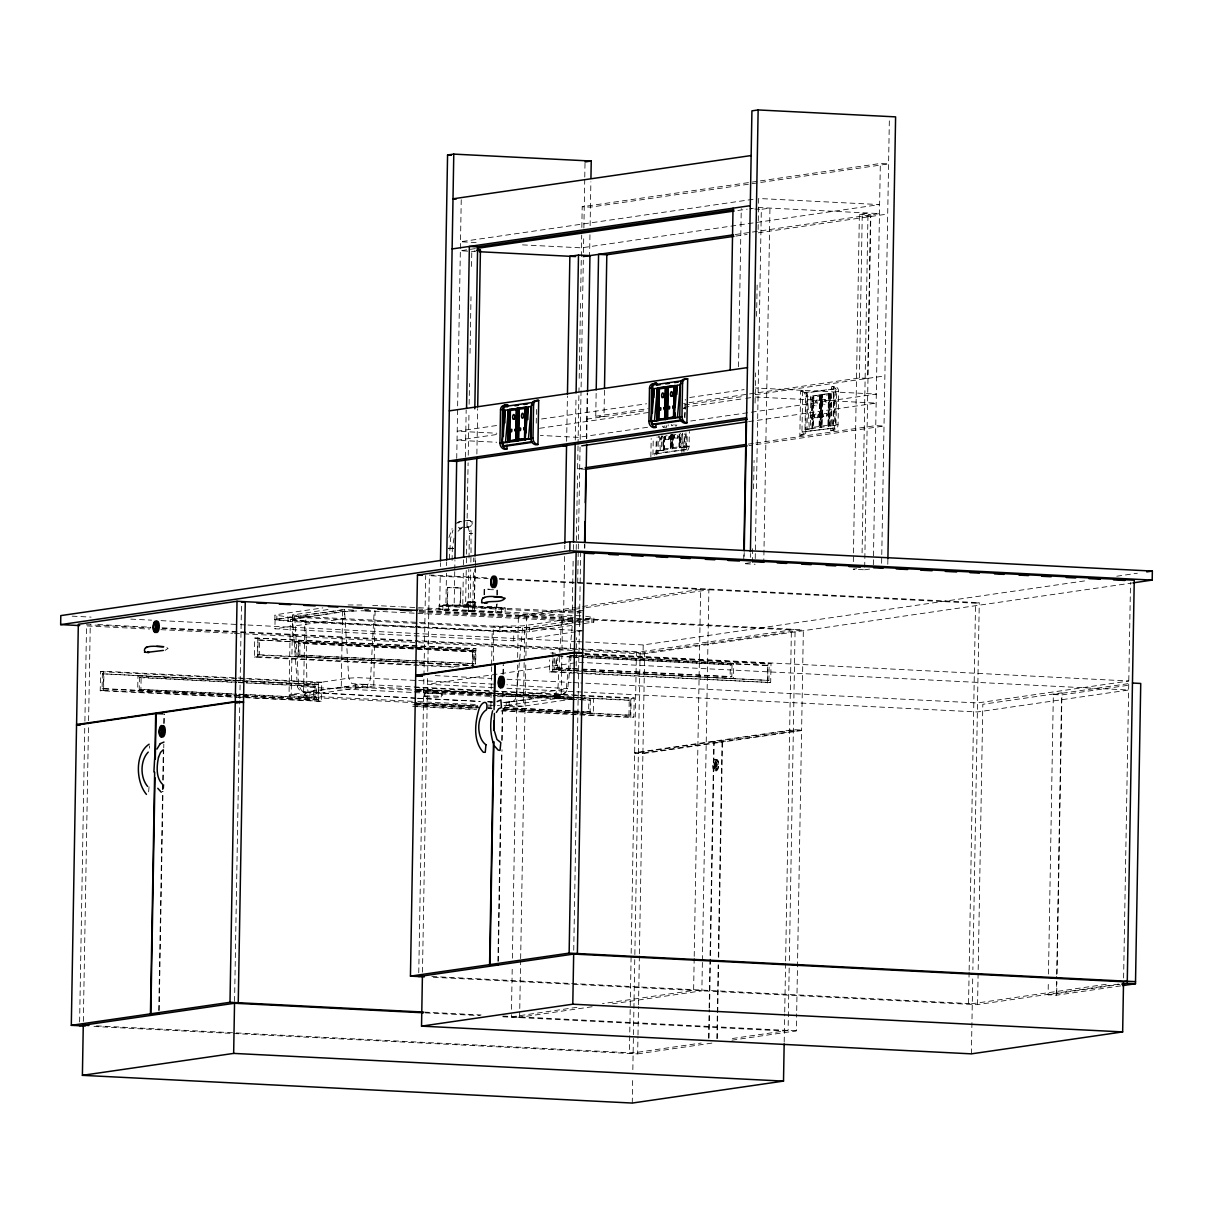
<?xml version="1.0" encoding="UTF-8"?>
<svg xmlns="http://www.w3.org/2000/svg" width="1213" height="1213" viewBox="0 0 1213 1213"><rect width="100%" height="100%" fill="white"/><g stroke="black" fill="none" stroke-linecap="round" stroke-linejoin="round"><path stroke-width="0.75" stroke-dasharray="5 3.75" d="M79.618 1021.968L84.834 723.069M84.895 721.189L86.548 624.71L150.791 627.94M83.333 1021.422L88.549 722.539M88.594 720.643L90.278 624.164M246.557 678.446L321.763 682.222L321.43 701.281L100.224 690.743L100.558 671.684L103.651 671.244L244.677 678.34M102.362 673.806L316.79 684.602L316.517 699.613L102.104 688.802L102.362 673.806L318.337 684.375L318.064 699.385L314.864 699.856L137.691 690.925L137.948 675.914L141.163 675.459L140.89 690.455L137.691 690.925M100.224 690.743L103.317 690.288L103.651 671.244M102.104 688.802L103.651 688.59L103.909 673.579M236.611 694.291L139.207 689.378L139.404 677.612L141.057 677.37L236.596 682.191M158.767 1010.49L162.587 791.422M162.618 789.527L162.754 781.976M162.785 780.08L163.315 749.877M163.77 723.433L163.937 713.987M159.176 1010.429L162.997 791.361M163.027 789.466L163.164 781.915M163.194 780.02L163.725 749.816M163.755 747.921L163.816 744.145M164.18 723.373L164.346 713.926M234.564 1001.377L239.81 700.583M239.84 698.703L241.493 604.119M453.707 667.165L254.396 657.128L254.73 638.068L475.951 648.621L475.678 664.208M254.396 657.128L257.505 656.673L257.838 637.629M475.481 663.435L475.708 650.304L472.509 650.774L472.251 665.77L257.838 654.975L258.096 639.964L474.056 650.547L473.798 665.558L419.258 662.798M257.838 654.975L259.385 654.747L259.643 639.736M585.682 616.204L593.885 617.629L593.809 622.087L529.384 631.746L516.92 632.382L288.012 621.374L274.866 619.6L274.942 615.143L276.898 614.551L322.825 607.895M575.963 631.776L513.645 640.813L274.926 628.789L275.078 619.767L344.719 609.654L354.105 610.139M274.866 619.6L276.822 619.009L276.898 614.551M288.012 621.374L288.088 616.917L274.942 615.143M477.634 705.86L303.493 697.081L289.028 695.14L290.362 619.373L342.582 611.458L354.924 610.791M328.01 609.533L292.667 614.961L291.196 694.488L289.028 695.14M415.983 698.142L304.766 692.183L305.509 691.865L304.706 695.519L305.509 691.865L301.794 690.879L298.701 685.406L294.638 614.369M298.14 655.081L298.337 643.315L299.99 643.072L474.207 651.851L473.995 663.617L298.14 655.081L473.995 663.617M298.534 641.374L295.335 641.844L295.077 656.84L298.277 656.385L298.534 641.374L417.287 647.363M299.793 654.838L299.99 643.072M413.618 626.621L304.827 621.314L303.493 697.081L309.922 696.156L415.923 701.493M415.604 698.203L308.314 692.244L306.965 687.149L305.812 616.735L292.667 614.961M501.045 710.939L630.79 717.474L633.883 717.019L634.217 697.975L362.823 684.344L303.857 692.168L309.982 692.805L309.922 696.156L306.343 695.868L306.404 692.532L304.766 692.183M245.981 694.761L313.409 698.157L313.621 686.391L315.274 686.149L245.966 682.661M314.864 699.856L315.137 684.845L318.337 684.375M318.337 701.736L318.67 682.676L321.763 682.222M344.719 609.654L344.553 618.675L274.926 628.789M305.449 695.201L291.196 694.488L341.247 687.225L355.515 687.938L355.576 684.602L358.502 684.39L358.442 687.726L304.706 695.519L309.922 696.156M355.515 687.938L362.763 687.68L362.823 684.344L351.846 683.616L348.753 678.143L344.613 611.564L342.582 611.458L341.247 687.225L364.416 686.573L411.616 688.787M490.355 694.018L367.327 687.816L367.387 684.481L369.086 683.435L370.617 677.915L374.165 611.261L375.09 611.125L373.756 686.892L358.442 687.726M418.758 972.781L423.913 677.658M423.944 675.777L425.687 575.508M424.11 696.52C421.336 686.573 456.149 695.519 436.18 697.278C406.522 696.171 435.285 695.17 441.896 696.702M424.868 696.201L424.914 692.85M422.473 972.235L427.704 673.336M427.734 671.441L429.417 574.977L487.99 577.919M439.015 609.381L439.091 604.923L448.431 604.726L503.759 607.577L505.199 608.016L505.124 612.474L439.091 609.593L448.34 609.184L448.431 604.726M573.385 612.914L439.697 606.182L440.258 574.098M440.38 566.547L440.455 562.771M441.153 697.02L441.957 693.351M442.836 609.987L442.912 605.53L439.091 604.923M439.697 606.182L445.899 605.287L446.46 573.188M446.596 565.637L446.657 561.862M449.765 605.863L447.112 605.439L447.43 587.608L460.834 587.82L460.515 605.651L452.494 606M447.112 605.439L448.022 587.41M449.386 559.132L450.539 538.693L452.98 530.051M452.1 560.482L452.313 548.215L454.39 536.101M454.739 571.717L454.147 605.696L462.775 604.438L474.238 605.029L474.859 569.155M454.784 569.822L454.936 560.391M456.725 458.438L461.243 199.235M459.924 605.848L460.834 587.82M462.775 604.438L463.336 572.354M463.472 564.803L463.563 559.132M465.352 457.195L466.171 409.994M466.232 570.398L465.61 606.273L474.238 605.029M466.368 562.847L466.793 538.314M466.99 526.988L468.112 462.79M468.248 455.239L469.006 411.829M469.128 404.278L469.492 383.505M470.022 353.301L471.008 296.654M471.539 266.451L471.796 251.349L475.253 250.848M468.764 606.788C464.822 607.122 466.671 599.343 470.705 601.86M466.99 606.5L467.46 601.906M468.036 610.973L474.723 611.079L468.036 610.973L468.825 569.367M469.022 558.041L469.355 531.476L467.672 526.154L468.415 527.049L467.172 526.578A3.351 3.048 81.7 0 0 471.614 523.789A3.351 3.048 81.7 0 0 467.278 520.559M468.324 610.867L468.476 601.951L469.386 601.891M475.42 567.684L474.056 611.216L470.007 611.231L470.72 569.67M470.856 562.119L470.993 554.568M471.023 552.673L471.023 530.233L468.491 526.988L463.669 527.685M474.662 611.125L472.752 610.821L473.479 569.276M473.616 561.725L473.676 557.95M472.509 668.12L472.843 649.061L475.951 648.621M474.996 561.604L475.056 557.828M476.876 453.996L477.664 408.675M474.435 611.17L474.889 602.164L472.206 601.875M475.451 565.804L475.587 558.253M475.526 606.773C474.495 595.386 479.09 608.865 473.616 606.788M483.987 594.81L484.093 589.457L489.127 589.063M484.578 594.597L484.684 589.26M490.886 706.527L491.568 666.756M491.614 664.86L492.205 630.76L522.667 630.32L573.522 622.83M493.691 660.873L493.206 626.181L522.758 625.863L572.809 618.6L570.14 649.577M495.783 612.656L495.874 608.198L442.912 605.53M489.157 607.849L496.587 607.698L496.648 604.135M496.799 595.219L496.905 589.867L484.093 589.457M496.587 607.698L497.239 603.922M497.391 595.022L497.239 589.761M499.832 632.049L499.908 627.591L288.088 616.917M501.378 607.395L501.303 611.852L505.124 612.474M497.906 961.287L501.56 751.666M501.757 740.324L502.288 710.121M502.516 696.899L502.652 689.348M502.91 674.231L503.077 664.785M498.316 961.227L502 749.71M502.167 740.279L502.698 710.06M502.925 696.838L503.061 689.287M503.319 674.17L503.486 664.724M504.032 705.708L506.2 705.678L506.261 702.342L559.997 694.549L554.781 693.927L554.72 697.263L559.936 697.884L559.193 698.203L504.153 705.723M506.2 705.678L509.126 705.466L509.187 702.13L560.072 694.913L565.516 692.972L567.729 688.681L571.187 655.445M513.645 640.813L513.812 631.791L576.114 622.754M592.156 1006.745L519.619 1017.267L511.37 1016.858L511.477 1011.172M511.507 1009.292L512.265 965.775M512.402 958.209L517.511 664.997M517.648 657.431L518.376 615.81L576.023 607.44M504.199 702.388L512.932 701.508L515.176 699.416L516.207 696.368L522.758 625.863M524.152 662.632L523.394 706.193L504.957 706.876M524.183 660.736L524.713 630.426L522.667 630.32M519.619 1017.267L520.604 960.514M520.65 958.619L525.79 663.526M525.926 655.945L526.624 616.219L584.272 607.865M529.384 631.746L529.459 627.288L593.885 617.629M536.237 423.155L536.54 406.234M584.878 654.11L771.013 663.481L770.68 682.54L549.474 671.987L549.686 659.872M549.474 671.987L552.582 671.547L552.916 652.488L549.807 652.943L555.448 653.231M569.761 655.369L769.133 665.421L768.875 680.417L552.916 669.834L553.098 658.583M554.659 658.356L554.462 669.621L571.384 670.471M570.959 668.818L555.963 668.075L556.145 657.992M552.916 669.834L556.115 669.379L556.373 654.368M555.963 668.075L557.616 667.832L557.798 657.749M558.359 694.2L559.997 694.549L559.936 697.884L558.298 697.536L558.359 694.2L554.781 693.927L560.891 694.549L560.072 694.913L564.181 693.912L561.528 694.579M571.657 698.84L559.193 698.203L559.997 694.549M417.772 609.002L561.619 616.249L559.709 655.354M572.809 621.45L562.468 620.571L561.149 696.338L554.72 697.263L497.937 694.397M564.621 556.464L563.666 611.216L572.293 609.957L583.741 610.548M564.758 548.913L564.818 545.137M566.638 441.305L567.426 395.999M572.293 609.957L573.143 560.876M573.34 549.55L573.446 543.894M575.265 440.061L576.023 396.636M576.205 549.489L577.494 475.86M585.864 469.295L577.615 468.87L578.025 445.656M578.04 444.352L579.026 387.781M579.192 378.35L580.542 301.036M580.709 291.605L581.694 235.034M581.831 227.483L582.195 206.741L758.459 181.162M576.175 666.073L576.66 637.674M577.691 582.907L578.252 550.808M578.283 548.928L578.404 541.377M578.449 539.482L580.163 441.32M580.193 439.44L583.317 260.098M583.453 252.547L583.741 235.565M583.878 228.014L584.742 178.933M584.772 177.037L585.03 161.936M573.734 950.279L580.678 553.022M584.484 548.018L584.56 544.243M586.395 438.53L587.198 392.8M589.563 257.292L589.958 234.655M590.109 225.724L590.883 181.798M584.833 548.246L584.909 544.47M586.743 438.742L587.532 393.437M504.335 707.786L588.623 712.031L588.836 700.265L590.488 700.022L493.069 695.11M590.079 713.729L590.337 698.718L593.536 698.248L593.278 713.259L580.648 713.244M591.838 622.678L591.914 618.221M604.453 390.298L603.998 416.65L595.75 416.241L596.174 391.769M628.971 715.367L629.229 700.356L630.79 700.128L630.517 715.139L628.971 715.367L502.955 709.014M630.79 717.474L631.124 698.43L634.217 697.975M632.261 1103.057L632.716 1077.053M632.837 1069.639L634.808 956.451M634.854 954.555L640.13 651.881L415.271 640.555M585.606 651.078L643.042 653.959L643.208 644.937L1084.968 580.845M93.962 1026.471L637.659 1053.885L637.962 1036.888M637.993 1034.992L638.478 1006.669M638.523 1004.773L639.372 955.677M639.403 953.782L642.905 753.591L722.038 742.113L718.278 957.406M642.905 753.091L644.664 652.837L803.355 629.805L801.611 730.074L642.905 753.091L634.657 752.682L793.363 729.65L801.611 730.074M650.865 456.907L651.184 438.515M652.958 454.769L653.246 438.227M654.489 455.133A6.095 5.549 81.7 0 0 656.006 451.1L656.233 438.151M685.967 432.783L685.679 449.583L652.988 453.601L656.749 453.783L657.037 436.983M656.551 454.83A6.095 5.549 81.7 0 0 658.083 450.811L658.341 436.013M656.006 451.1L661.297 450.341L661.555 435.861M664.087 437.484L663.86 450.159L662.95 450.114L663.162 437.438M664.542 436.483L664.315 449.007L663.405 448.962L663.617 436.437M670.183 435.528C676.126 432.435 675.474 442.305 669.955 438.53C668.97 429.902 671.941 445.414 670.152 447.991L671.062 448.037L671.289 435.497M670.834 434.512L670.577 449.007L671.502 449.053L671.744 434.557M672.927 434.39L672.669 448.871L671.744 448.825L672.002 434.345M673.351 435.209L673.124 447.733L672.214 447.688L672.427 435.164M679.174 434.178L678.962 446.702L679.871 446.763L680.099 434.224M679.341 447.733L679.598 433.253L679.386 447.718L680.296 447.764L680.554 433.284M685.891 434.406L686.558 447.127L680.978 447.491L681.236 433.011M681.858 452.404L682.176 434.027M683.92 452.1L684.253 433.723M684.541 417.181L685.375 408.023L683.313 408.326M680.978 447.491L684.268 447.021L684.481 434.345M684.936 417.697L685.269 399.32M685.921 450.068A6.095 5.549 81.7 0 0 687.013 446.611L687.225 433.663M687.559 450.326A6.095 5.549 81.7 0 0 689.075 446.308L689.333 431.51M694.185 958.255L693.624 990.415L602.497 1003.636M694.215 956.36L700.629 589.366L577.888 607.182M702.372 962.455L701.872 990.824L612.61 1003.773M702.403 960.56L708.877 589.776L586.137 607.592M708.619 1038.207L709.12 1009.868M709.15 1007.988L713.79 741.704L722.463 742.053L801.596 730.575L796.683 1011.96M709.029 1038.146L709.529 1009.807M709.56 1007.927L714.214 741.643L793.347 730.15L801.596 730.575M715.079 768.936L715.2 761.779L716.474 761.703L716.337 768.875L715.079 768.936L716.337 768.875M716.868 1038.616L718.157 964.957M717.277 1038.555L718.566 964.911M718.703 957.345L722.463 742.053M582.195 669.394L730.181 676.854L731.833 676.611L732.03 664.845L582.179 657.294M738.505 366.751L741.264 208.606M733.547 663.299L730.347 663.769L730.09 678.764L733.289 678.31L733.547 663.299L573.34 655.217M743.736 559.906L743.842 554.25M744.145 556.358L744.221 552.582M750.331 557.343L750.392 553.568M752.303 562.438L752.56 547.336M753.591 488.809L754.077 460.485M755.077 403.065L755.608 372.876M756.594 316.29L757.155 284.236M758.11 229.53L758.656 198.492L879.622 204.588L581.467 247.846L519.103 244.708M755.229 558.602L761.324 209.349L769.952 208.09L763.796 561.134M767.329 680.645L767.586 665.634L769.133 665.421M767.586 682.98L767.92 663.936L771.013 663.481M784.189 1042.119L784.69 1013.947M784.72 1012.067L785.584 962.879M785.615 960.984L791.392 629.926L577.873 619.176M789.193 968.004L788.101 1030.444L730.241 1038.828M789.329 960.56L795.106 629.395L636.416 652.427L629.411 1053.46L701.19 1043.044M802.597 434.906L799.852 435.285L800.625 391.177L803.37 390.904A4.776 4.352 81.7 0 1 807.646 395.893L807.009 429.205L812.574 428.841L810.86 396.151L807.57 396.621L809.298 429.326M802.688 390.874L801.914 434.982A6.095 5.549 81.7 0 0 807.054 429.19M799.852 435.285A6.095 5.549 81.7 0 0 804.992 429.493L805.584 396.196A4.776 4.352 81.7 0 0 801.308 391.208L800.625 391.177M805.735 432.162L806.418 392.951L835.348 388.767L834.665 427.977L801.975 431.98L834.665 427.977M731.939 1040.193L796.35 1030.853L796.653 1013.856M804.992 429.493L810.284 428.735L810.86 396.151M811.922 428.492L812.498 395.908L821.049 394.847L820.473 427.431L811.922 428.492L812.846 428.538L813.407 395.954L821.049 394.847M812.392 427.355L812.922 396.924L820.579 395.984L820.049 426.415L812.392 427.355L813.301 427.401L813.832 396.969L812.922 396.924M820.124 394.801L819.563 427.385L820.473 427.431M820.731 427.219L821.307 394.634L828.934 393.528L829.859 393.573L829.283 426.157L820.731 427.219L821.656 427.264L822.217 394.68L829.859 393.573M821.201 426.066L821.732 395.635L829.389 394.71L828.858 425.141L821.201 426.066L822.111 426.112L822.641 395.681L821.732 395.635M828.327 426.112L828.904 393.528M828.934 393.528L828.373 426.112L829.283 426.157M829.965 425.869L830.541 393.285L833.816 392.815L835.545 425.505L829.965 425.869L835.545 425.505M833.589 430.403L830.844 430.782L831.618 386.674L834.362 386.401A4.776 4.352 81.7 0 1 838.638 391.39L838.062 424.686A6.095 5.549 81.7 0 1 832.906 430.494L833.68 386.371M833.255 425.399L833.816 392.815M830.844 430.782A6.095 5.549 81.7 0 0 835.984 424.99L836.576 391.693A4.776 4.352 81.7 0 0 832.3 386.704L831.618 386.674M853.315 561.649L859.38 214.292L868.008 213.033L862.079 552.855M859.38 377.986L862.216 216.111L870.464 216.536L867.629 378.395L859.38 377.986L683.632 403.489M856.636 568.7L853.194 569.215L864.642 569.792L864.808 560.345M864.839 558.465L870.843 214.868L859.38 214.292M873.33 564.758L880.335 163.482L888.583 163.891L590.443 207.15L582.195 206.741M881.624 563.287L889.387 117.782M887.795 564.272L887.901 558.602M969.111 972.113L968.55 1004.258L1108.591 983.94M969.142 970.218L975.555 603.225L979.27 602.679L972.871 969.672M971.401 1053.854L972.735 977.238M977.572 1004.561L982.818 704.283L1061.951 692.79L1057.039 974.191M1120.767 985.881L1056.356 995.221L1048.108 994.812L1048.335 981.59M1048.472 974.039L1053.339 694.533L1128.803 683.586M1056.356 995.221L1056.675 976.344M1056.72 974.448L1061.587 694.943L1129.697 685.057M1056.72 993.068L1056.917 981.742M1123.602 977.996L1130.501 582.634M149.032 786.858L148.562 792.923M163.907 784.69L163.664 788.389M559.602 657.173L557.995 687.362L557.51 690.515L555.145 693.866M569.397 657.112L566.274 689.105L565.228 692.153L562.984 694.245M448.962 537.48L452.131 528.565M664.785 436.725C663.541 438.409 665.452 441.775 665.634 438.227C662.419 431.737 656.491 442.578 664.906 440.001M673.715 435.194L673.715 438.727M458.074 531.249L461.789 527.882M676.217 426.066L676.475 425.778A2.517 1.031 -87.1 0 0 676.869 424.808M665.133 436.998L665.179 439.227L665.664 436.604M814.12 415.377C814.044 421.002 814.878 410.616 813.423 417.53C820.488 413.36 799.958 416.074 813.893 418.394M817.971 414.801C816.091 422.761 822.475 411.192 814.211 414.603M822.854 413.406L822.702 417.105L823.02 413.33L826.948 413.542L827.357 414.543L826.735 416.529L822.96 416.332L822.763 414.133L822.96 416.332M457.862 523.152L460.576 521.469M459.105 528.989L460.455 528.14M455.967 523.425L459.242 521.726M662.51 426.157A2.517 1.031 -87.1 0 0 662.874 427.021L663.905 426.87A2.517 1.031 -87.1 0 0 664.299 425.899M668.985 436.407C667.18 444.519 673.442 432.738 665.224 436.225M665.179 439.227L668.939 439.424M677.794 435.133C676.111 443.382 682.055 431.237 674.034 434.951M673.943 435.725L673.988 437.954L674.337 435.103M812.361 405.658L812.892 405.248A2.517 1.031 -87.1 0 0 813.226 401.427A2.517 1.031 -87.1 0 0 811.649 401.655A2.517 1.031 -87.1 0 0 811.861 405.4L816.652 405.445A2.517 1.031 -87.1 0 0 816.986 401.624A2.517 1.031 -87.1 0 0 815.409 401.852A2.517 1.031 -87.1 0 0 815.621 405.597L816.137 405.855M821.171 404.384L821.701 403.974A2.517 1.031 -87.1 0 0 822.035 400.154A2.517 1.031 -87.1 0 0 820.458 400.381A2.517 1.031 -87.1 0 0 820.67 404.126L825.462 404.156A2.517 1.031 -87.1 0 0 825.795 400.335A2.517 1.031 -87.1 0 0 824.218 400.578A2.517 1.031 -87.1 0 0 824.431 404.308L824.931 404.581M814.166 417.621L818.078 417.727M826.781 413.512L826.735 416.529M716.352 770.816L716.959 770.543A5.716 2.335 -87.1 0 0 718.339 761.218A5.716 2.335 -87.1 0 0 714.381 762.977A5.716 2.335 -87.1 0 0 716.352 770.816L714.851 770.74M165.089 650.365L168.091 648.379L165.15 646.772M474.51 606.727L473.479 606.409M307.632 692.714L300.324 691.107L297.503 687.286L292.591 619.418L344.613 611.564L357.077 610.927M508.399 702.282L509.596 702.1L502.03 702.448M760.324 180.889L880.335 163.482M753.03 199.311L460.5 241.751L477.513 242.615M475.344 248.604L460.349 250.773L475.466 251.531M737.868 210.501L747.238 209.152M753.318 208.272L749.877 208.772L753.137 208.924M735.063 234.564L879.47 213.609L758.504 207.514M735.836 236.065L747.056 234.443M758.277 232.805L887.719 214.034M496.572 425.536L457.195 431.237L496.89 433.238M541.574 419.001L646.59 403.762M689.712 397.5L744.1 389.616M595.75 416.241L648.106 408.645M586.743 419.152L646.999 410.419M684.39 404.99L744.221 396.302M755.441 394.68L884.884 375.894M496.42 434.557L457.043 440.274L496.739 442.26M539.542 428.295L648.303 412.511M683.935 407.341L743.933 398.637M745.813 398.364L751.438 397.546M801.308 391.208L803.37 390.904M832.3 386.704L834.362 386.401M805.584 396.196L807.646 395.893M836.576 391.693L838.638 391.39M647.545 427.279L578.161 437.347L540.361 435.437M690.682 421.017L876.317 394.073L755.35 387.978M748.648 421.608L876.165 403.11L755.183 397M663.405 448.962L671.062 448.037M672.214 447.688L679.871 446.763M662.95 450.114L671.502 449.053M671.744 448.825L680.296 447.764M687.013 446.611L689.075 446.308M835.984 424.99L838.062 424.686M658.022 450.827L663.587 450.463L662.829 435.922M656.749 453.783L685.679 449.583M577.615 468.87L583.241 468.051M748.254 444.11L753.88 443.291M755.76 443.018L875.771 425.611L884.019 426.021L748.997 445.611M463.791 520.999L468.612 520.301L471.448 521.742L472.448 524.137M276.822 619.009L344.34 609.517M750.574 562.68L743.675 563.681L755.123 564.272M505.199 608.016L495.874 608.198M576.842 611.549L580.299 611.049M864.642 569.792L871.54 568.791M577.161 613.111L580.269 612.656M562.468 620.571L561.543 620.707L573.264 621.814M577.949 622.481L583.438 621.693L363.506 610.609M139.207 689.378L236.399 693.957M577.782 631.518L583.286 630.715M474.207 651.851L298.337 643.315M1116.779 576.22L1137.369 573.233M313.409 698.157L315.062 697.915L238.264 694.048M575.023 662.844L427.507 684.253L493.646 687.589M643.042 653.959L1133.473 582.801M732.03 664.845L582.407 657.628M573.446 698.931L523.394 706.193L509.126 705.466M588.623 712.031L590.276 711.788L580.906 711.318M713.79 741.704L634.657 753.182L642.905 753.591M511.37 1016.858L580.178 1006.866M637.659 1053.885L714.957 1042.664M1118.689 984.092L976.799 1004.682L430.039 977.117M1048.108 994.812L1119.887 984.395M822.93 414.103C817.41 410.343 816.743 420.214 822.702 417.105M661.206 436.832L661.146 439.819M810.132 418.197L810.511 415.271M818.942 416.923L819.154 413.921M669.955 438.53L670.334 435.619M441.214 693.669L424.171 693.169M529.459 627.288L499.908 627.591M524.713 630.426L492.205 630.76M460.243 588.032L447.43 587.608M473.692 602.33L474.586 602.27M475.602 602.315L472.357 602.361M447.703 605.242L455.148 605.09M467.384 606.364L472.342 606.257M448.264 548.231L453.51 548.306M453.617 548.61L448.37 548.534M348.116 604.953L363.248 604.999M472.282 606.818L474.328 606.864M503.38 702.372L506.261 702.342M472.645 533.341L469.446 533.477L472.812 533.841M361.019 610.776L365.735 610.806M715.715 769.952L716.534 769.967A4.897 2.001 -87.1 0 0 718.445 765.752L718.49 764.478A4.897 2.001 -87.1 0 0 716.944 760.248L716.125 760.233A4.897 2.001 -87.1 0 0 714.214 764.433L714.169 765.721A4.897 2.001 -87.1 0 0 715.715 769.952L716.004 769.967A4.897 2.001 -87.1 0 1 714.457 765.737L714.518 764.448A4.897 2.001 -87.1 0 1 716.428 760.248M470.432 601.769L475.996 602.179M470.644 602.421L472.645 602.452M491.811 606.94L483.775 607.288L486.428 607.713M470.568 606.879L472.554 606.909M362.763 687.68L367.327 687.816M362.732 684.268L367.766 684.42M497.315 705.587L499.589 705.663M472.752 610.821L468.097 610.912L470.007 611.231M364.582 609.502L368.828 609.639M365.674 610.973L375.09 611.125M497.497 696.702L516.207 696.368L567.729 688.681L506.898 684.784M754.774 209.015L761.324 209.349M835.348 388.767L802.657 392.769L806.418 392.951M829.389 394.71L828.479 394.665L827.948 425.096L828.858 425.141M821.307 394.634L822.217 394.68M820.579 395.984L819.67 395.938L819.139 426.37L820.049 426.415M812.498 395.908L813.407 395.954M821.262 399.365L825.022 399.562M812.452 400.654L816.213 400.836M810.284 428.735L812.574 428.841M663.375 427.279L666.634 427.203A2.517 1.031 -87.1 0 1 666.21 424.459M673.988 437.954L677.749 438.136M684.268 447.021L686.558 447.127M661.297 450.341L663.587 450.463M499.331 578.495L979.27 602.679M431.358 575.796L488.051 578.646M499.392 579.223L975.555 603.225M468.84 602.33L470.871 602.345M445.899 605.287L581.482 612.11M470.796 606.803L468.112 606.515L475.921 606.636M372.694 605.378L399.168 606.712M401.063 606.803L580.739 615.855L580.663 620.313L418 612.125M419.091 610.442L803.355 629.805M518.376 615.81L526.624 616.219M419.152 611.17L575.978 619.07M305.812 616.735L581.406 630.624M292.515 618.721L294.562 618.827M415.513 626.712L493.115 630.624M275.078 619.767L513.812 631.791M72.158 616.159L91.066 617.114M130.777 619.115L151.564 620.161M161.026 620.647L238.552 624.543M240.447 624.65L246.118 624.922M247.998 625.029L575.129 641.51M577.024 641.601L643.208 644.937M97.828 624.543L150.73 627.212M162.072 627.788L413.39 640.449M162.133 628.516L413.451 641.177M415.331 641.283L644.664 652.837M87.23 625.953L149.533 629.092M160.859 629.668L232.593 633.277M234.473 633.368L242.024 633.762M243.919 633.853L572.384 650.411M584.59 653.564L1128.787 680.993L977.526 702.949L580.724 682.949M254.73 638.068L472.843 649.061M585.53 654.747L767.92 663.936M419.167 647.454L475.708 650.304M258.096 639.964L472.509 650.774M570.095 655.687L767.586 665.634M567.199 656.536L570.944 656.718M572.809 656.824L580.299 657.203M558.041 656.4L571.156 657.067M573.036 657.158L580.527 657.537M578.768 662.313L1128.621 690.015L977.36 711.97L584.332 692.153M557.616 667.832L570.732 668.484M572.612 668.59L580.102 668.954M581.967 669.06L731.833 676.611M572.824 668.924L580.314 669.303M298.277 656.385L417.029 662.359M418.91 662.465L469.795 665.027M556.115 669.379L571.187 670.137M573.082 670.228L733.289 678.31M1053.339 694.533L1061.587 694.943M259.385 654.747L417.378 662.707M573.264 670.562L768.875 680.417M257.505 656.673L417.317 664.724M419.198 664.815L460.576 666.907M552.582 671.547L571.384 672.487M573.264 672.578L770.68 682.54M435.224 675.611L491.902 678.476M507.019 679.235L571.262 682.464M573.158 682.57L578.828 682.843M493.646 684.117L357.971 677.673L348.753 678.143L297.246 685.845L306.965 687.149L494.358 696.596M506.867 688.256L574.886 691.683M576.782 691.774L582.452 692.062M100.558 671.684L318.67 682.676M354.742 684.557L355.576 684.602M414.891 687.528L491.978 691.41M493.858 691.501L570.944 695.398M572.824 695.489L578.465 695.777M580.345 695.868L631.124 698.43M419.182 689.181L571.49 697.217M418.242 689.424L630.79 700.128M414.816 689.545L491.932 693.427M493.812 693.533L570.929 697.414M572.809 697.505L578.449 697.793M580.33 697.884L629.229 700.356M137.948 675.914L315.137 684.845M416.938 689.985L490.446 693.684M497.982 694.063L579.026 698.142M580.921 698.248L590.337 698.718M238.476 682.282L244.086 682.57M416.271 691.243L491.204 695.019M139.404 677.612L236.823 682.525M238.688 682.616L244.313 682.904M246.178 682.995L313.621 686.391M414.619 691.486L491.417 695.352M493.297 695.443L588.836 700.265M417.879 698.248L480.333 701.387M487.899 701.766L495.48 702.16M417.499 698.294L479.954 701.448M487.535 701.827L495.101 702.206M417.818 701.584L478.377 704.632M487.838 705.117L495.42 705.496M416.074 703.009L477.877 706.118M504.108 707.452L579.041 711.227M238.491 694.382L244.101 694.67M414.421 703.252L478.104 706.451M487.474 706.936L491.22 707.118M103.651 688.59L318.064 699.385M416.104 704.328L478.301 707.467M487.581 707.937L491.492 708.134M502.622 708.695L630.517 715.139M414.558 704.556L478.498 707.786M487.914 708.256L491.674 708.437M412.905 704.798L476.982 708.028M488.293 708.589L492.069 708.786M503.38 709.347L571.232 712.774M573.112 712.865L578.768 713.153M103.317 690.288L236.823 697.02M238.703 697.111L244.344 697.399M246.224 697.49L321.43 701.281M415.771 706.027L475.936 709.059M502.273 710.393L633.883 717.019M412.678 706.482L476.603 709.711M715.094 759.323L716.58 759.399M716.944 760.248L716.656 760.233A4.897 2.001 -87.1 0 1 718.202 764.463L718.141 765.737A4.897 2.001 -87.1 0 1 716.231 769.952M715.2 761.779L716.474 761.703M431.858 976.495L569.792 983.44M571.687 983.531L972.28 1003.727M424.444 1012.112L481.091 1014.963M502.789 1016.054L796.35 1030.853M425.369 1012.885L480.166 1015.645M502.849 1016.782L784.386 1030.974M96.494 1025.88L633.125 1052.929M554.72 697.263L558.298 697.536M561.619 616.249L573.34 617.356M584.211 620.571L593.809 622.087M305.737 621.192L292.591 619.418M304.827 621.314L290.362 619.373M469.507 602.27L467.066 602.042M494.525 607.076L497.178 607.501M457.862 605.226L460.515 605.651M469.931 520.695L472.843 522.09M304.706 695.519L306.343 695.868M675.565 426.036L675.444 425.93A2.517 1.031 -87.1 0 1 674.989 424.474M149.381 745.874L149.533 748.194M830.541 393.285L832.254 425.99M682.51 433.071L683.283 447.612M659.554 436.407L660.312 450.933M462.866 527.003A3.351 3.048 81.7 0 1 458.089 526.776M458.165 522.606A3.351 3.048 81.7 0 1 461.895 521.863M673.109 424.626A2.517 1.031 -87.1 0 1 672.715 425.596L671.684 425.748A2.517 1.031 -87.1 0 1 671.229 424.292M668.227 424.808A2.517 1.031 -87.1 0 1 668.06 426.081M683.874 408.387A4.776 4.352 81.7 0 1 685.481 409.069M715.791 761.809L715.67 768.966L715.867 761.673M716.549 768.86A5.716 2.335 -87.1 0 0 715.7 759.444A5.716 2.335 -87.1 0 0 712.668 766.798A5.716 2.335 -87.1 0 0 716.549 768.86"/><path stroke-width="1.5" d="M79.679 625.574L60.65 624.619L60.802 615.598L569.958 541.711L1152.35 571.065L1152.198 580.087L1133.473 582.801M85.213 1026.031L71.309 1025.334L76.54 725.056L155.689 713.578L162.694 713.851M79.876 724.722L76.586 724.555L78.329 624.286L237.02 601.269L417.196 610.351M784.159 1043.968L783.507 1081.101L632.261 1103.057L82.393 1075.34L83.272 1025.212L88.943 1025.501M156.689 630.533L155.416 630.608L156.219 623.346L156.689 630.533L156.811 623.376M156.219 623.346L155.416 630.608M154.657 772.12L150.442 1013.856L159.1 1014.204M154.9 758.898L155.689 713.578M150.852 1013.795L154.976 777.715M155.309 758.838L156.098 713.517L235.246 702.024L243.495 702.448M161.42 735.093L161.541 727.921L162.815 727.861L162.011 735.123L161.541 727.921M71.309 1025.334L230 1002.302L235.246 702.024M76.586 724.555L235.277 701.523L237.02 601.269M82.393 1075.34L233.654 1053.4L234.534 1003.257L423.489 1012.794M424.368 976.844L410.449 976.131L415.695 675.853L494.828 664.375L494.04 709.696M422.291 675.686L415.695 675.353L417.454 575.098L576.145 552.067L1134.246 580.193L1127.241 983.334L1121.722 984.122M1127.256 981.241L1123.526 981.772L1122.662 1031.914L971.401 1053.854L421.533 1026.137L422.412 976.01M440.486 560.876L447.567 155.006L453.783 154.112L591.247 161.041L590.943 178.023M446.687 559.981L453.783 154.112M454.981 558.496L456.695 460.334M463.609 557.252L465.322 459.075M466.55 408.356L469.37 246.436L477.619 246.861L733.789 209.682M474.799 408.781L477.619 246.861M475.087 555.933L476.8 457.771M477.695 406.795L480.424 250.105L477.164 249.939M493.069 585.682L493.858 578.419L493.661 585.712M493.479 741.81L489.582 964.653L498.255 965.017M493.676 730.469L493.843 721.038M490.007 964.593L493.888 741.75M494.085 730.408L494.388 713.411M494.51 705.86L495.238 664.315L574.386 652.837L582.634 653.246M507.004 445.353L506.928 449.037L504.866 449.326A6.095 5.549 81.7 0 1 499.938 443.033L500.514 409.736A4.776 4.352 81.7 0 1 504.957 405.187L507.701 404.915L504.957 405.187M506.928 449.037A6.095 5.549 81.7 0 1 502 442.73L502.576 409.433A4.776 4.352 81.7 0 1 507.019 404.884M532.295 442.351L506.989 446.02L503.228 445.838L503.289 442.108M503.38 436.498L503.911 406.628L532.841 402.428M504.851 422.958L505.063 410.282L508.338 409.812L507.777 442.396L502.212 442.76L505.063 410.282M508.505 442.108L509.066 409.524L517.617 408.463L517.056 441.047L508.505 442.108L509.415 442.154L509.642 429.493M516.905 423.928L516.632 440.031L508.96 440.971L509.49 410.54L517.163 409.6L517.026 416.772M509.763 422.245L509.991 409.569L517.617 408.463M509.885 441.016L510.415 410.585L509.49 410.54M508.96 440.971L515.707 439.985L516.238 409.554L517.163 409.6M516.708 408.417L516.131 441.001L517.056 441.047M518.724 411.92L518.224 440.88L517.314 440.835L517.875 408.25L526.427 407.189L525.987 432.525L526.381 407.189M525.441 438.757L517.769 439.697L518.3 409.266L525.972 408.326L525.532 433.39M518.694 439.743L519.225 409.312L518.3 409.266M525.517 407.143L524.941 439.728L525.866 439.773L517.314 440.835M527.807 419.622L528.034 406.962L531.309 406.476L531.249 410.1M528.034 406.962L525.168 439.424L530.733 439.061L531.188 413.724M530.93 438.53L531.506 405.233A4.776 4.352 81.7 0 1 535.949 400.684L538.693 400.426L537.935 444.534L535.858 444.837A6.095 5.549 81.7 0 1 530.93 438.53L532.992 438.227A6.095 5.549 81.7 0 0 537.935 444.534M532.992 438.227L533.568 404.93A4.776 4.352 81.7 0 1 538.011 400.381M564.849 543.257L566.562 445.08M567.457 394.104L569.867 256.292L578.495 255.048L589.943 255.625L587.577 391.541M60.65 624.619L569.792 550.732L569.958 541.711M573.476 541.999L575.189 443.837M576.084 392.86L578.495 255.048M410.449 976.131L569.14 953.115L574.386 652.837M415.695 675.353L574.386 652.336L576.145 552.067M421.533 1026.137L572.794 1004.197L573.673 954.07L1123.526 981.772M584.393 552.491L577.388 953.524L418.697 976.556M584.59 542.363L584.954 521.59M585.273 502.713L585.879 468.734M584.939 542.575L586.652 444.413M596.205 389.889L598.57 254.366L606.818 254.775L733.971 236.338M604.483 388.418L606.818 254.775M655.975 423.746L655.915 427.416L653.852 427.719A6.095 5.549 81.7 0 1 648.91 421.411L649.501 388.115A4.776 4.352 81.7 0 1 653.943 383.566L656.688 383.308L653.943 383.566M655.915 427.416A6.095 5.549 81.7 0 1 650.987 421.108L651.563 387.811A4.776 4.352 81.7 0 1 656.006 383.263M683.086 420.471L655.975 424.414L652.2 424.216L652.276 420.486M652.397 413.011L652.897 385.006L681.812 380.806M653.898 397.728L654.05 388.676L657.325 388.19L656.764 420.775L651.184 421.138L654.05 388.676M657.491 420.502L658.053 387.917L666.604 386.856L666.043 419.44L657.491 420.502L658.401 420.547L658.841 395.195M657.946 419.349L665.603 418.424L657.946 419.349L658.477 388.918L666.149 387.993M658.856 419.395L659.387 388.964L658.477 388.918M664.694 418.379L665.224 387.948M665.694 386.795L665.118 419.395L666.043 419.44M665.831 405.885L666.104 389.782M667.302 413.83L667.211 419.258L666.286 419.213L666.862 386.629L675.414 385.567L675.034 407.295M666.756 418.076L674.413 417.151L666.756 418.076L667.286 387.644L674.944 386.704L674.731 399.244M667.423 406.598L667.772 386.674L675.414 385.567M667.666 418.121L668.196 387.69L667.286 387.644M673.503 417.09L674.034 386.659L674.944 386.704M674.504 385.522L673.928 418.106L674.837 418.151L674.944 412.723M674.807 418.167L674.868 414.543M674.989 407.295L675.368 385.582M676.854 394.392L677.006 385.34L680.296 384.87L677.43 417.333L674.155 417.803L677.006 385.34M674.155 417.803L679.72 417.454L680.493 383.611A4.776 4.352 81.7 0 1 684.936 379.062L687.68 378.805L686.907 422.912L684.845 423.216A6.095 5.549 81.7 0 1 679.917 416.908L681.979 416.62A6.095 5.549 81.7 0 0 686.907 422.912M681.979 416.62L682.555 383.323A4.776 4.352 81.7 0 1 686.998 378.774M730.196 370.101L733.016 208.181M743.903 550.475L746.207 418.318M744.251 550.702L751.924 110.853L758.14 109.943L895.603 116.873L887.901 558.602M750.422 551.688L758.14 109.943M1122.601 985.608L1135.489 983.743L1140.736 683.465L1132.487 683.04M502.212 442.76L505.487 442.275L508.338 409.812M525.168 439.424L528.443 438.954L531.309 406.476M651.184 421.138L654.474 420.668L657.325 388.19M154.718 757.261L153.899 771.968M673.822 407.371C672.427 411.343 672.427 403.05 673.837 406.598M492.614 710.803C490.022 721.31 489.931 732.622 493.266 742.978M158.539 757.124C156.765 765.919 155.613 777.427 162.497 784.28M158.554 757.109L160.525 752.409L163.103 749.937M156.977 749.073L160.252 743.645M496.344 712.44L498.664 708.771L501.439 707.588L500.908 699.962L497.178 701.554M160.268 743.645L163.982 742.053M148.229 752.105C140.071 760.551 140.071 777.594 147.622 786.449M163.71 646.696C158.858 646.832 141.269 643.769 144.953 652.26M484.472 602.725C490.977 600.208 500.484 603.377 505.154 598.297C500.56 596.948 478.786 593.293 482.001 602.649M147.41 652.336L163.33 650.426M145.772 647.575L147.516 647.029M482.819 597.964L484.563 597.418M585.03 161.936L591.247 161.041M751.15 155.552L452.995 198.811L456.3 198.977M452.131 248.938L750.271 205.679M477.225 248.331L734.123 211.047M476.982 250.606L480.424 250.105M583.195 256.595L733.198 234.837M449.295 410.858L747.451 367.6M538.693 400.426L535.949 400.684M685.618 379.108L687.68 378.805M514.903 405.764L518.512 405.248M523.94 404.46L527.564 403.929M656.658 385.203L660.266 384.673M665.694 383.884L669.303 383.369M674.731 382.58L678.355 382.05M500.514 409.736L502.576 409.433M531.506 405.233L533.568 404.93M649.501 388.115L651.563 387.811M680.493 383.611L682.555 383.323M526.427 407.189L517.875 408.25M666.604 386.856L658.053 387.917M517.769 439.697L524.516 438.712L525.047 408.281L525.972 408.326M499.938 443.033L502 442.73M648.91 421.411L650.987 421.108M666.286 419.213L674.837 418.151M503.228 445.838L532.158 441.638M652.2 424.216L681.13 420.016M746.571 417.727L448.416 461.001L456.664 461.41L747.314 419.243M581.755 445.823L746.768 421.881M585.121 467.778L746.374 444.383M585.864 469.295L747.132 445.884M241.523 602.224L245.269 601.678L238.248 1002.726L79.558 1025.743M236.05 703.024L239.795 702.479M1146.74 571.884L1152.35 571.065M149.108 744.206C134.704 753.561 135.795 781.854 146.439 794.379M484.639 602.785L486.216 602.861M147.592 652.397L149.169 652.473M447.567 155.006L451.327 155.203M479.241 251.728L575.644 256.58M666.862 386.629L667.772 386.674M503.911 406.628L507.671 406.81M677.43 417.333L679.72 417.454M509.066 409.524L509.991 409.569M654.474 420.668L656.764 420.775M528.443 438.954L530.733 439.061M515.707 439.985L516.632 440.031M505.487 442.275L507.777 442.396M562.893 445.596L566.668 445.793M569.792 550.732L1152.198 580.087M584.454 553.219L593.9 553.689M609.017 554.447L618.463 554.932M631.685 555.599L643.026 556.161M656.248 556.828L667.59 557.404M680.811 558.071L690.258 558.541M705.375 559.314L714.836 559.784M728.058 560.451L739.399 561.028M752.621 561.695L763.963 562.256M777.184 562.923L786.63 563.408M801.748 564.166L811.194 564.636M826.311 565.41L835.757 565.88M848.994 566.547L860.32 567.123M873.557 567.79L883.003 568.26M896.225 568.927L907.567 569.504M920.788 570.171L932.13 570.732M945.352 571.399L956.693 571.975M969.915 572.642L979.361 573.112M994.478 573.885L1003.924 574.356M1019.041 575.114L1028.488 575.599M1041.724 576.266L1051.171 576.736M1066.288 577.494L1075.734 577.979M1088.956 578.646L1100.297 579.207M1113.519 579.875L1124.86 580.451M417.454 575.098L422.397 575.341M481.531 602.618L487.505 602.922M256.64 602.982L266.087 603.452M279.324 604.119L290.65 604.696M303.887 605.363L315.228 605.939M328.45 606.606L337.896 607.076M353.013 607.834L362.46 608.32M377.577 609.078L387.023 609.548M400.245 610.215L411.586 610.791M574.386 652.336L582.634 652.746M144.468 652.23L148.805 652.458M415.695 675.853L422.291 676.187M235.277 701.523L243.525 701.948M162.815 727.861L162.694 735.033M76.54 725.056L79.846 725.222M569.14 953.115L1135.504 981.651M1127.241 983.334L1135.489 983.743M572.794 1004.197L1122.662 1031.914M230 1002.302L423.428 1012.051M233.654 1053.4L783.507 1081.101M493.736 596.72L502.197 597.16M156.689 646.332L163.391 646.681M161.253 792.195L157.781 788.283M494.692 746.192L498.164 750.104L500.029 750.422L500.817 742.599L496.936 739.43L494.54 731.424M155.719 631.488A4.897 2.001 -87.1 0 0 157.417 626.787L157.402 625.514A4.897 2.001 -87.1 0 0 155.643 621.844L155.112 621.996A4.897 2.001 -87.1 0 0 153.414 626.696L153.414 627.97A4.897 2.001 -87.1 0 0 155.188 631.639L156.022 631.503A4.897 2.001 -87.1 0 0 157.72 626.803L157.705 625.529A4.897 2.001 -87.1 0 0 155.931 621.86L155.416 622.011A4.897 2.001 -87.1 0 0 153.702 626.712L153.717 627.985A4.897 2.001 -87.1 0 0 155.491 631.655M156.386 621.405A5.716 2.335 -87.1 0 1 159.176 627.925A5.716 2.335 -87.1 0 1 155.203 631.109M161.723 735.973A4.897 2.001 -87.1 0 0 163.421 731.272L163.406 730.014A4.897 2.001 -87.1 0 0 161.632 726.329L161.117 726.496A4.897 2.001 -87.1 0 0 159.419 731.196L159.419 732.455A4.897 2.001 -87.1 0 0 161.193 736.124L162.011 735.988A4.897 2.001 -87.1 0 0 162.967 734.744M163.33 733.729A4.897 2.001 -87.1 0 0 163.725 731.287L163.71 730.029A4.897 2.001 -87.1 0 0 161.936 726.344L161.405 726.511A4.897 2.001 -87.1 0 0 159.707 731.212L159.722 732.47A4.897 2.001 -87.1 0 0 161.496 736.139M162.39 725.905A5.716 2.335 -87.1 0 1 165.165 732.409A5.716 2.335 -87.1 0 1 161.193 735.609M161.314 727.542A5.716 2.335 -87.1 0 1 161.814 726.557M502.849 680.827A4.897 2.001 -87.1 0 0 501.075 677.157L500.56 677.309A4.897 2.001 -87.1 0 0 498.846 682.009L498.861 683.283A4.897 2.001 -87.1 0 0 500.635 686.952L501.166 686.785A4.897 2.001 -87.1 0 0 502.728 683.359M500.954 677.354A5.716 2.335 -87.1 0 1 504.411 681.721A5.716 2.335 -87.1 0 1 500.817 687.24M493.282 576.918A4.897 2.001 -87.1 0 1 495.056 580.587L495.071 581.861A4.897 2.001 -87.1 0 1 493.357 586.561L492.842 586.713A4.897 2.001 -87.1 0 1 491.068 583.044L491.053 581.77A4.897 2.001 -87.1 0 1 492.751 577.085L493.585 576.933A4.897 2.001 -87.1 0 1 495.359 580.602L495.359 581.876A4.897 2.001 -87.1 0 1 493.661 586.576L493.13 586.728A4.897 2.001 -87.1 0 1 491.371 583.059L491.356 581.785A4.897 2.001 -87.1 0 1 493.054 577.1M494.04 576.478A5.716 2.335 -87.1 0 1 496.814 582.998A5.716 2.335 -87.1 0 1 492.842 586.197M500.681 678.734L500.56 685.906L500.681 678.734M510.885 430.433C511.81 435.361 512.568 426.021 510.885 430.433M519.695 429.159C520.604 434.087 521.378 424.747 519.695 429.159M659.872 408.826C660.736 413.724 661.631 404.475 659.872 408.826M668.681 407.538C669.591 412.465 670.349 403.125 668.681 407.538M485.943 744.767L485.261 752.318L483.35 752.287C472.888 741.158 474.92 722.766 479.014 709.135C481.788 701.144 488.627 698.991 486.549 709.741C476.315 715.973 476.269 737.913 485.943 744.767M514.843 429.66C515.389 434.861 516.829 425.869 514.843 429.66M523.652 428.386C524.213 433.632 525.608 424.505 523.652 428.386M663.829 408.053C664.375 413.254 665.816 404.263 663.829 408.053M514.145 419.107L513.114 419.258A2.517 1.031 -87.1 0 1 512.902 415.513A2.517 1.031 -87.1 0 1 514.479 415.286A2.517 1.031 -87.1 0 1 514.145 419.107M522.955 417.833L521.924 417.985A2.517 1.031 -87.1 0 1 521.711 414.24A2.517 1.031 -87.1 0 1 523.288 414.012A2.517 1.031 -87.1 0 1 522.955 417.833M663.132 397.485L662.086 397.637A2.517 1.031 -87.1 0 1 661.889 393.907A2.517 1.031 -87.1 0 1 663.466 393.664A2.517 1.031 -87.1 0 1 663.132 397.485M671.941 396.211L670.895 396.363A2.517 1.031 -87.1 0 1 670.698 392.618A2.517 1.031 -87.1 0 1 672.275 392.39A2.517 1.031 -87.1 0 1 671.941 396.211M500.787 677.142L500.256 677.294A4.897 2.001 -87.1 0 0 498.558 681.994L498.558 683.268A4.897 2.001 -87.1 0 0 500.332 686.937L500.863 686.77A4.897 2.001 -87.1 0 0 502.561 682.085L502.546 680.811A4.897 2.001 -87.1 0 0 500.787 677.142M492.994 587.517L492.387 587.426A5.716 2.335 -87.1 0 1 491.326 578.449A5.716 2.335 -87.1 0 1 495.238 579.056A5.716 2.335 -87.1 0 1 492.994 587.517M155.34 632.443L154.748 632.337A5.716 2.335 -87.1 0 1 153.687 623.361A5.716 2.335 -87.1 0 1 157.599 623.982A5.716 2.335 -87.1 0 1 155.34 632.443M500.484 687.726L499.892 687.635A5.716 2.335 -87.1 0 1 498.831 678.658A5.716 2.335 -87.1 0 1 502.743 679.28A5.716 2.335 -87.1 0 1 500.484 687.726M161.344 736.928L160.738 736.837A5.716 2.335 -87.1 0 1 159.691 727.861A5.716 2.335 -87.1 0 1 163.603 728.482A5.716 2.335 -87.1 0 1 161.344 736.928"/></g></svg>
